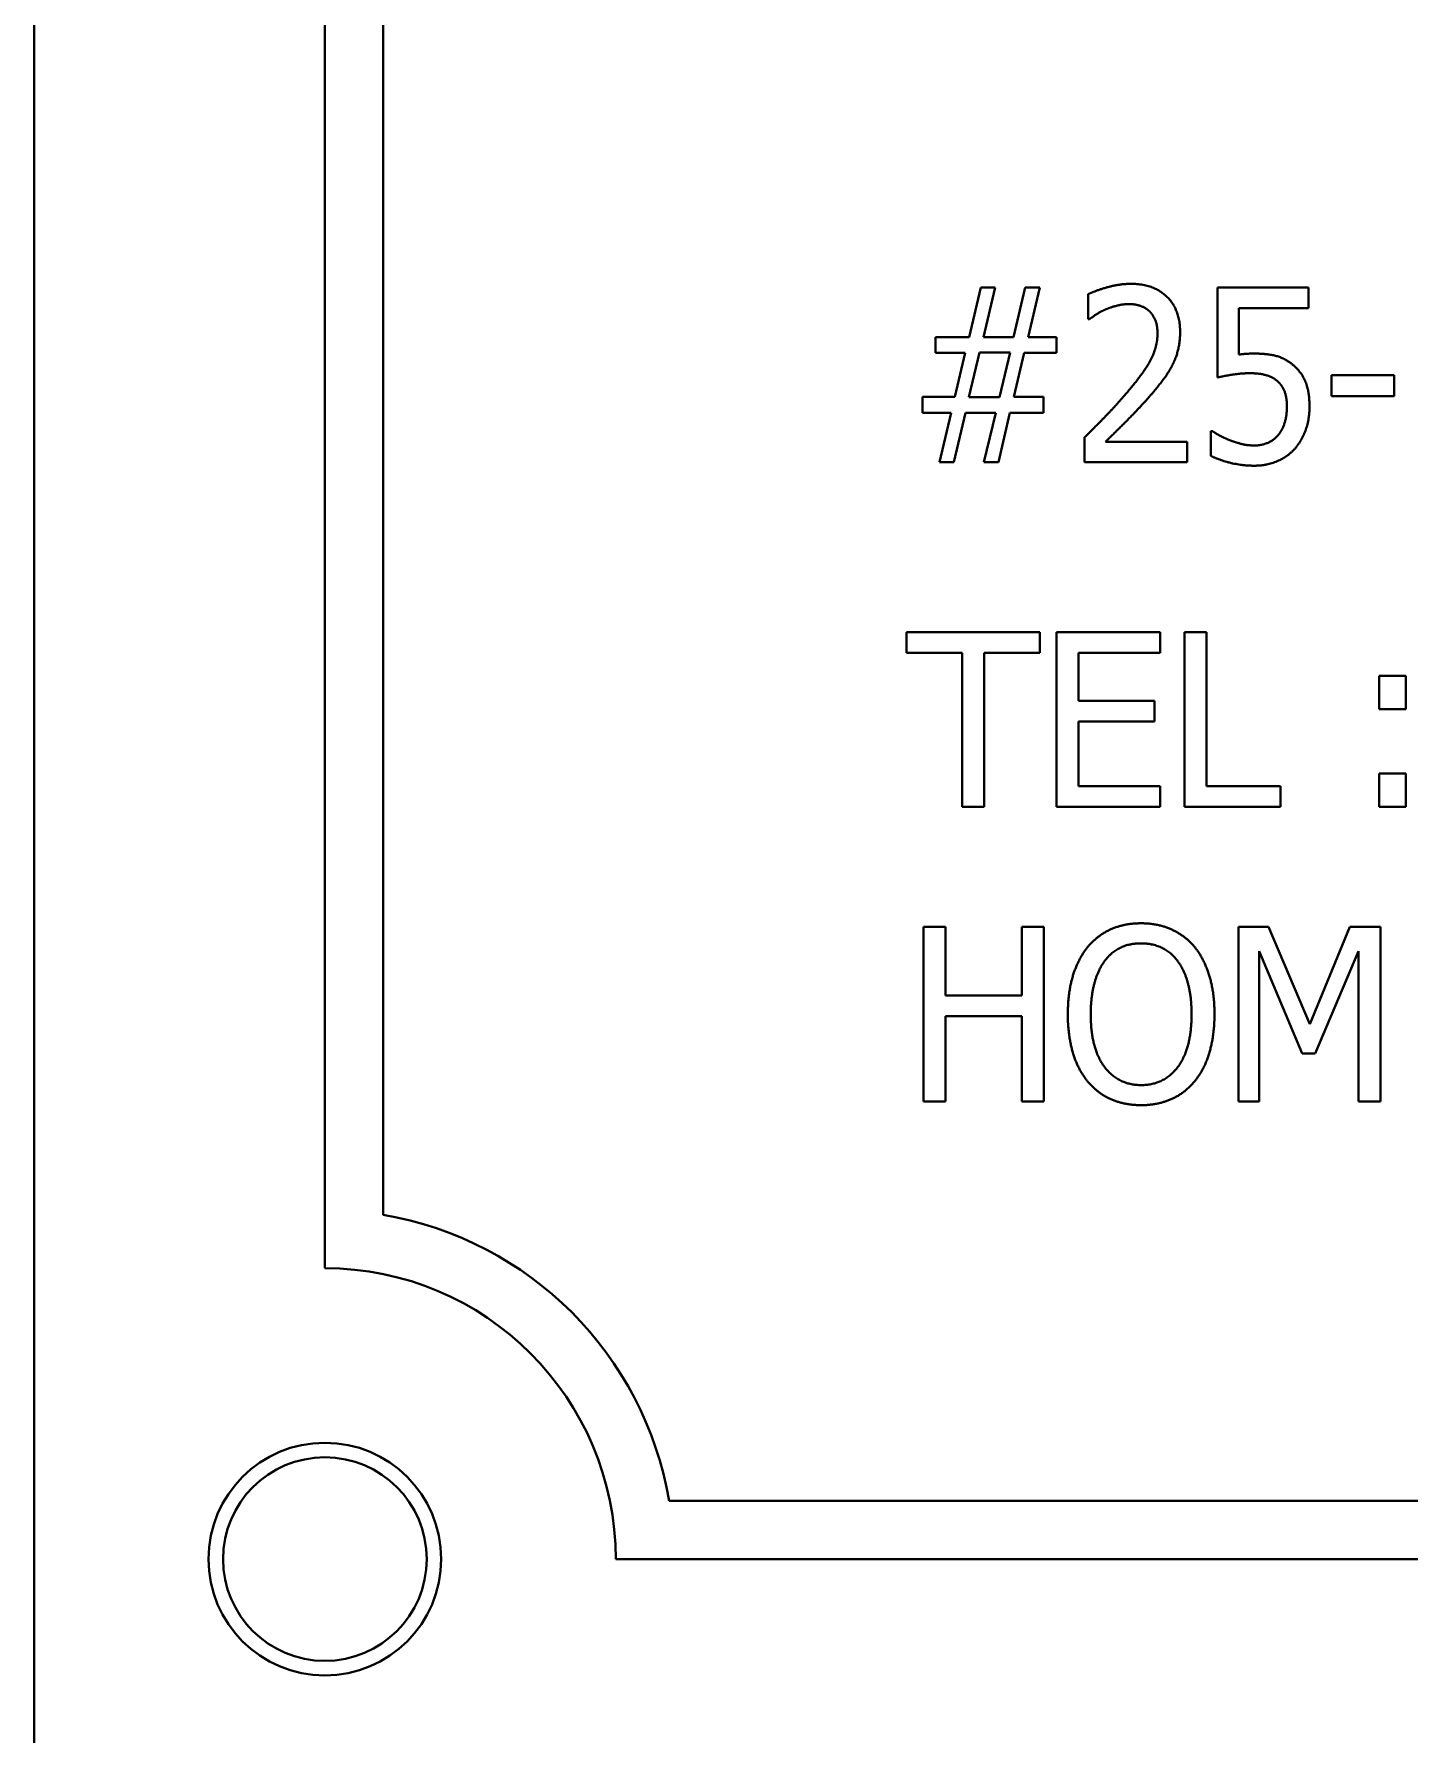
# Model space of a CAD drawing. Header units: millimetres. Extents: x 0 to 5945, y 0 to 4205.
# Drawn here: x 4494.17 to 4517.82, y 1279.98 to 1309.2 of the extents above; entities that cross this region are included whole.
import ezdxf

# ---------------------------------------------------------------- set-up
doc = ezdxf.new("R2010")
doc.units = ezdxf.units.MM
doc.header["$LTSCALE"] = 5
doc.layers.add('가시적인 것(ISO)', color=3, linetype='Continuous', lineweight=40)

msp = doc.modelspace()

# ---------------------------------------------------------------- linework, layer by layer
at = {"layer": '가시적인 것(ISO)'}
for p, q in [((4494.1704, 1277.9862), (4494.1704, 1397.9862)), ((4499.1704, 1387.9862), (4499.1704, 1287.9862)), ((4500.1704, 1288.9023), (4500.1704, 1387.0702)), ((4510.2449, 1303.9939), (4510.4443, 1304.8448)), ((4510.4443, 1304.8448), (4510.6923, 1304.8448)), ((4510.6923, 1304.8448), (4510.4905, 1303.9939)), ((4511.0107, 1303.9939), (4511.2101, 1304.8448)), ((4511.2101, 1304.8448), (4511.4581, 1304.8448)), ((4511.4581, 1304.8448), (4511.2587, 1303.9939)), ((4514.5164, 1303.2986), (4514.5164, 1304.8448)), ((4514.5164, 1304.8448), (4516.0796, 1304.8448)), ((4516.0796, 1304.8448), (4516.0796, 1304.4923)), ((4512.2895, 1304.3003), (4512.2895, 1304.7281)), ((4512.3114, 1304.3003), (4512.2895, 1304.3003)), ((4516.0796, 1304.4923), (4514.8835, 1304.4923)), ((4514.8835, 1304.4923), (4514.8835, 1303.6925)), ((4509.6663, 1303.7217), (4509.6663, 1303.9939)), ((4509.6663, 1303.9939), (4510.2449, 1303.9939)), ((4510.4905, 1303.9939), (4511.0107, 1303.9939)), ((4511.2587, 1303.9939), (4511.7498, 1303.9939)), ((4511.7498, 1303.9939), (4511.7498, 1303.7217)), ((4510.1769, 1303.7217), (4509.6663, 1303.7217)), ((4510.0018, 1302.9656), (4510.1769, 1303.7217)), ((4510.4224, 1303.7265), (4510.2425, 1302.9607)), ((4510.95, 1303.7265), (4510.4224, 1303.7265)), ((4510.7701, 1302.9607), (4510.95, 1303.7265)), ((4511.1906, 1303.7217), (4511.0156, 1302.9656)), ((4511.7498, 1303.7217), (4511.1906, 1303.7217)), ((4516.4735, 1302.9753), (4516.4735, 1303.34)), ((4516.4735, 1303.34), (4517.5529, 1303.34)), ((4517.5529, 1303.34), (4517.5529, 1302.9753)), ((4509.4427, 1302.6933), (4509.4427, 1302.9656)), ((4509.4427, 1302.9656), (4510.0018, 1302.9656)), ((4510.2425, 1302.9607), (4510.7701, 1302.9607)), ((4511.0156, 1302.9656), (4511.5261, 1302.9656)), ((4511.5261, 1302.9656), (4511.5261, 1302.6933)), ((4517.5529, 1302.9753), (4516.4735, 1302.9753)), ((4509.9338, 1302.6933), (4509.4427, 1302.6933)), ((4509.7344, 1301.8448), (4509.9338, 1302.6933)), ((4510.1817, 1302.6933), (4509.9824, 1301.8448)), ((4510.702, 1302.6933), (4510.1817, 1302.6933)), ((4510.5002, 1301.8448), (4510.702, 1302.6933)), ((4510.9475, 1302.6933), (4510.7482, 1301.8448)), ((4511.5261, 1302.6933), (4510.9475, 1302.6933)), ((4512.2312, 1301.8448), (4512.2312, 1302.2703)), ((4514.3997, 1301.9518), (4514.3997, 1302.3773)), ((4514.3997, 1302.3773), (4514.4265, 1302.3773)), ((4512.5885, 1302.1925), (4513.9913, 1302.1925)), ((4513.9913, 1302.1925), (4513.9913, 1301.8448)), ((4509.9824, 1301.8448), (4509.7344, 1301.8448)), ((4510.7482, 1301.8448), (4510.5002, 1301.8448)), ((4513.9913, 1301.8448), (4512.2312, 1301.8448)), ((4509.168, 1298.5632), (4509.168, 1298.9182)), ((4509.168, 1298.9182), (4511.4629, 1298.9182)), ((4511.4629, 1298.9182), (4511.4629, 1298.5632)), ((4511.7474, 1295.9182), (4511.7474, 1298.9182)), ((4511.7474, 1298.9182), (4513.5294, 1298.9182)), ((4513.5294, 1298.9182), (4513.5294, 1298.5632)), ((4513.9451, 1295.9182), (4513.9451, 1298.9182)), ((4513.9451, 1298.9182), (4514.3244, 1298.9182)), ((4514.3244, 1298.9182), (4514.3244, 1296.2731)), ((4510.1258, 1298.5632), (4509.168, 1298.5632)), ((4510.1258, 1295.9182), (4510.1258, 1298.5632)), ((4510.5051, 1298.5632), (4510.5051, 1295.9182)), ((4511.4629, 1298.5632), (4510.5051, 1298.5632)), ((4513.5294, 1298.5632), (4512.1266, 1298.5632)), ((4512.1266, 1298.5632), (4512.1266, 1297.7415)), ((4517.2952, 1297.5956), (4517.2952, 1298.1694)), ((4517.2952, 1298.1694), (4517.7522, 1298.1694)), ((4517.7522, 1298.1694), (4517.7522, 1297.5956)), ((4512.1266, 1297.7415), (4513.4346, 1297.7415)), ((4513.4346, 1297.7415), (4513.4346, 1297.3866)), ((4517.7522, 1297.5956), (4517.2952, 1297.5956)), ((4513.4346, 1297.3866), (4512.1266, 1297.3866)), ((4512.1266, 1297.3866), (4512.1266, 1296.2731)), ((4517.2952, 1295.9182), (4517.2952, 1296.4919)), ((4517.2952, 1296.4919), (4517.7522, 1296.4919)), ((4517.7522, 1296.4919), (4517.7522, 1295.9182)), ((4512.1266, 1296.2731), (4513.5294, 1296.2731)), ((4513.5294, 1296.2731), (4513.5294, 1295.9182)), ((4514.3244, 1296.2731), (4515.5958, 1296.2731)), ((4515.5958, 1296.2731), (4515.5958, 1295.9182)), ((4510.5051, 1295.9182), (4510.1258, 1295.9182)), ((4513.5294, 1295.9182), (4511.7474, 1295.9182)), ((4515.5958, 1295.9182), (4513.9451, 1295.9182)), ((4517.7522, 1295.9182), (4517.2952, 1295.9182)), ((4509.4597, 1290.8525), (4509.4597, 1293.8525)), ((4509.4597, 1293.8525), (4509.8389, 1293.8525)), ((4509.8389, 1293.8525), (4509.8389, 1292.6759)), ((4511.1493, 1292.6759), (4511.1493, 1293.8525)), ((4511.1493, 1293.8525), (4511.5286, 1293.8525)), ((4511.5286, 1293.8525), (4511.5286, 1290.8525)), ((4514.8762, 1290.8525), (4514.8762, 1293.8525)), ((4514.8762, 1293.8525), (4515.3941, 1293.8525)), ((4515.3941, 1293.8525), (4516.1039, 1292.1824)), ((4516.1039, 1292.1824), (4516.7895, 1293.8525)), ((4516.7895, 1293.8525), (4517.3171, 1293.8525)), ((4517.3171, 1293.8525), (4517.3171, 1290.8525)), ((4515.9678, 1291.6791), (4515.2312, 1293.4368)), ((4515.2312, 1293.4368), (4515.2312, 1290.8525)), ((4516.9378, 1293.4368), (4516.1963, 1291.6791)), ((4516.9378, 1290.8525), (4516.9378, 1293.4368)), ((4509.8389, 1292.6759), (4511.1493, 1292.6759)), ((4511.1493, 1292.3209), (4509.8389, 1292.3209)), ((4509.8389, 1292.3209), (4509.8389, 1290.8525)), ((4511.1493, 1290.8525), (4511.1493, 1292.3209)), ((4516.1963, 1291.6791), (4515.9678, 1291.6791)), ((4509.8389, 1290.8525), (4509.4597, 1290.8525)), ((4511.5286, 1290.8525), (4511.1493, 1290.8525)), ((4515.2312, 1290.8525), (4514.8762, 1290.8525)), ((4517.3171, 1290.8525), (4516.9378, 1290.8525)), ((4643.2543, 1283.9862), (4505.0865, 1283.9862)), ((4504.1704, 1282.9862), (4644.1704, 1282.9862))]:
    msp.add_line(p, q, dxfattribs=at)
for radius in [2, 1.75]:
    msp.add_circle((4499.1704, 1282.9862), radius, dxfattribs=at)
for radius, start, end in [(6, 9.59407, 80.40593), (5, 0, 90)]:
    msp.add_arc((4499.1704, 1282.9862), radius, start, end, dxfattribs=at)
for points in [[(4512.2895, 1304.7281), (4512.4086, 1304.7889), (4512.8317, 1304.908), (4513.0213, 1304.908)], [(4513.0213, 1304.908), (4513.42, 1304.908), (4513.8722, 1304.4632), (4513.8722, 1304.0839)], [(4512.9945, 1304.5604), (4512.8924, 1304.5604), (4512.6834, 1304.5069), (4512.5861, 1304.4656)], [(4513.3422, 1304.4388), (4513.2765, 1304.4996), (4513.0991, 1304.5604), (4512.9945, 1304.5604)], [(4512.5861, 1304.4656), (4512.5059, 1304.4315), (4512.3576, 1304.3343), (4512.3114, 1304.3003)], [(4513.4832, 1304.062), (4513.4832, 1304.1884), (4513.4078, 1304.3781), (4513.3422, 1304.4388)], [(4512.9192, 1302.9923), (4513.2449, 1303.3691), (4513.4832, 1303.8213), (4513.4832, 1304.062)], [(4513.8722, 1304.0839), (4513.8722, 1303.9064), (4513.7944, 1303.6098), (4513.7239, 1303.4834)], [(4514.8835, 1303.6925), (4514.9516, 1303.7022), (4515.0877, 1303.7095), (4515.1412, 1303.7095)], [(4515.1412, 1303.7095), (4515.36, 1303.7095), (4515.6639, 1303.6341), (4515.8025, 1303.5223)], [(4513.7239, 1303.4834), (4513.6534, 1303.3521), (4513.454, 1303.0944), (4513.3446, 1302.9704)], [(4515.078, 1303.3716), (4514.9248, 1303.3716), (4514.6112, 1303.3205), (4514.5164, 1303.2986)], [(4515.5472, 1303.233), (4515.4646, 1303.3084), (4515.2263, 1303.3716), (4515.078, 1303.3716)], [(4515.8025, 1303.5223), (4515.9459, 1303.4105), (4516.0966, 1303.0701), (4516.0966, 1302.7978)], [(4515.7077, 1302.8003), (4515.7077, 1302.9607), (4515.625, 1303.1649), (4515.5472, 1303.233)], [(4512.2312, 1302.2703), (4512.4208, 1302.4575), (4512.7587, 1302.8051), (4512.9192, 1302.9923)], [(4513.3446, 1302.9704), (4513.1647, 1302.7638), (4512.7223, 1302.3213), (4512.5885, 1302.1925)], [(4515.5618, 1302.3116), (4515.6323, 1302.4016), (4515.7077, 1302.6398), (4515.7077, 1302.8003)], [(4516.0966, 1302.7978), (4516.0966, 1302.5815), (4515.9654, 1302.2119), (4515.8462, 1302.0758)], [(4514.4265, 1302.3773), (4514.4702, 1302.3432), (4514.6355, 1302.2557), (4514.7352, 1302.2168)], [(4514.7352, 1302.2168), (4514.8471, 1302.1755), (4515.0342, 1302.1293), (4515.1509, 1302.1293)], [(4515.1509, 1302.1293), (4515.2652, 1302.1293), (4515.484, 1302.2168), (4515.5618, 1302.3116)], [(4515.1461, 1301.7816), (4514.9419, 1301.7816), (4514.5456, 1301.8764), (4514.3997, 1301.9518)], [(4515.8462, 1302.0758), (4515.7247, 1301.9397), (4515.3673, 1301.7816), (4515.1461, 1301.7816)], [(4512.2847, 1293.5097), (4512.45, 1293.7091), (4512.9143, 1293.9157), (4513.2012, 1293.9157)], [(4513.2012, 1293.9157), (4513.4929, 1293.9157), (4513.9597, 1293.7018), (4514.1201, 1293.5097)], [(4511.9419, 1292.3525), (4511.9419, 1292.7294), (4512.1193, 1293.3031), (4512.2847, 1293.5097)], [(4513.2036, 1293.5705), (4512.997, 1293.5705), (4512.6882, 1293.4198), (4512.5691, 1293.2593)], [(4513.8357, 1293.2593), (4513.7214, 1293.4149), (4513.403, 1293.5705), (4513.2036, 1293.5705)], [(4514.1201, 1293.5097), (4514.283, 1293.3104), (4514.4629, 1292.7269), (4514.4629, 1292.3525)], [(4512.5691, 1293.2593), (4512.4573, 1293.1062), (4512.3357, 1292.6443), (4512.3357, 1292.3525)], [(4514.0691, 1292.3525), (4514.0691, 1292.6491), (4513.9475, 1293.1086), (4513.8357, 1293.2593)], [(4512.2822, 1291.1978), (4512.1169, 1291.3971), (4511.9419, 1291.983), (4511.9419, 1292.3525)], [(4512.3357, 1292.3525), (4512.3357, 1291.7618), (4512.8073, 1291.1345), (4513.2036, 1291.1345)], [(4513.2036, 1291.1345), (4513.5999, 1291.1345), (4514.0691, 1291.7618), (4514.0691, 1292.3525)], [(4514.4629, 1292.3525), (4514.4629, 1291.9879), (4514.2879, 1291.3971), (4514.1201, 1291.1978)], [(4513.2012, 1290.7893), (4512.9119, 1290.7893), (4512.45, 1290.996), (4512.2822, 1291.1978)], [(4514.1201, 1291.1978), (4513.9451, 1290.9887), (4513.4808, 1290.7893), (4513.2012, 1290.7893)]]:
    msp.add_open_spline(points, degree=2, dxfattribs=at)

doc.saveas('drawing.dxf')
